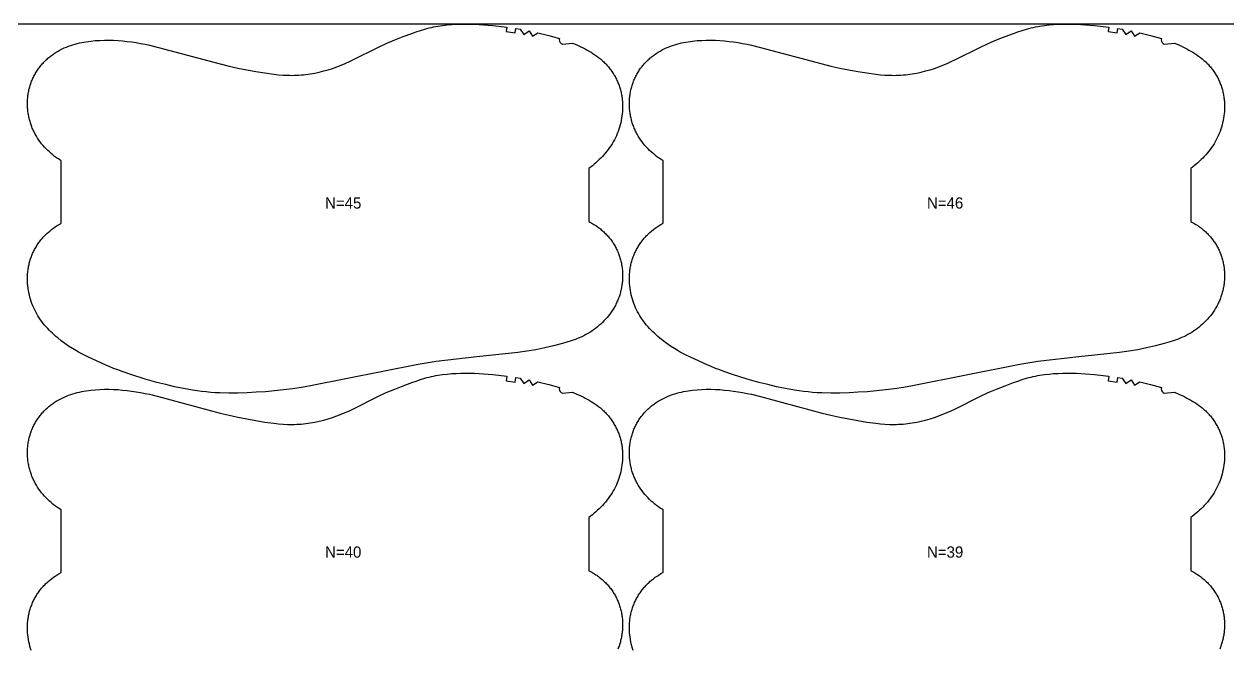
# Model space of a CAD drawing. Header units: inches. Extents: x 0 to 1874, y 0 to 1092.
# Drawn here: x 535 to 1071, y 814 to 1092 of the extents above; entities that cross this region are included whole.
import ezdxf

# ---------------------------------------------------------------- set-up
doc = ezdxf.new("R2010")
doc.units = ezdxf.units.IN

msp = doc.modelspace()

# ---------------------------------------------------------------- linework, layer by layer
at = {"layer": '1'}
for points in [[(0, 0), (1873.6998, 0), (1873.6998, 1091.8845), (0, 1091.8845), (0, 0)], [(774.4571, 1082.9172), (779.0323, 1083.3646), (780.9064, 1082.5794), (782.7533, 1081.7323), (783.6652, 1081.2841), (784.5686, 1080.8186), (785.463, 1080.3352), (786.3478, 1079.8334), (787.2221, 1079.3125), (788.0843, 1078.7714), (788.9323, 1078.2089), (789.7641, 1077.6239), (790.5776, 1077.0152), (791.3709, 1076.3816), (792.1419, 1075.7221), (792.5184, 1075.3822), (792.8886, 1075.0353), (793.2523, 1074.6815), (793.6093, 1074.3207), (793.9594, 1073.9531), (794.3027, 1073.5789), (794.639, 1073.1982), (794.9681, 1072.8113), (795.29, 1072.4181), (795.6046, 1072.019), (795.9117, 1071.614), (796.2113, 1071.2033), (796.5032, 1070.787), (796.7873, 1070.3654), (797.0635, 1069.9385), (797.3318, 1069.5066), (797.592, 1069.0697), (797.8439, 1068.628), (798.0875, 1068.1817), (798.3228, 1067.731), (798.5496, 1067.276), (798.7678, 1066.8168), (798.9775, 1066.3537), (799.1784, 1065.8868), (799.3706, 1065.4162), (799.554, 1064.9422), (799.7285, 1064.4649), (799.8941, 1063.9845), (800.0506, 1063.5011), (800.1979, 1063.0149), (800.3361, 1062.5261), (800.4651, 1062.0348), (800.5847, 1061.5412), (800.6949, 1061.0455), (800.7957, 1060.5478), (800.8871, 1060.0483), (800.9691, 1059.5472), (801.0419, 1059.0446), (801.1055, 1058.5407), (801.16, 1058.0357), (801.2055, 1057.5297), (801.242, 1057.0229), (801.2884, 1056.0076), (801.2998, 1054.9911), (801.2768, 1053.9747), (801.2199, 1052.9598), (801.1297, 1051.9476), (801.0068, 1050.939), (800.8517, 1049.935), (800.6647, 1048.9362), (800.4466, 1047.9437), (800.1976, 1046.9581), (799.9184, 1045.9804), (799.6095, 1045.0113), (799.2712, 1044.0519), (798.9037, 1043.1032), (798.507, 1042.1665), (798.0811, 1041.2432), (797.626, 1040.3344), (797.1417, 1039.4414), (796.6283, 1038.5655), (796.0858, 1037.708), (795.5144, 1036.8697), (794.9158, 1036.0506), (794.2917, 1035.2501), (793.644, 1034.4677), (792.9746, 1033.703), (792.2852, 1032.9555), (791.5777, 1032.2246), (790.8539, 1031.5099), (790.1155, 1030.8109), (789.3635, 1030.1272), (788.5984, 1029.4581), (787.8212, 1028.8033), (786.2998, 1027.5878), (786.2998, 1003.8795), (786.7064, 1003.6734), (787.5975, 1003.1844), (788.4719, 1002.6657), (789.3282, 1002.1176), (789.7491, 1001.8326), (790.165, 1001.5402), (790.5755, 1001.2407), (790.9806, 1000.9339), (791.3801, 1000.6198), (791.7738, 1000.2986), (792.1614, 999.9703), (792.5429, 999.6348), (792.918, 999.2922), (793.2866, 998.9426), (793.6484, 998.5859), (794.0033, 998.2223), (794.3512, 997.8519), (794.692, 997.4749), (795.0255, 997.0914), (795.3516, 996.7016), (795.6701, 996.3055), (795.9808, 995.9035), (796.2838, 995.4955), (796.5787, 995.0817), (796.8656, 994.6623), (797.1442, 994.2374), (797.4143, 993.8071), (797.676, 993.3716), (797.929, 992.9311), (798.1731, 992.4857), (798.4084, 992.0355), (798.6346, 991.5807), (798.8519, 991.1215), (799.0601, 990.6581), (799.2592, 990.1907), (799.4492, 989.7194), (799.6301, 989.2446), (799.8018, 988.7663), (799.9643, 988.2848), (800.1176, 987.8003), (800.2616, 987.3129), (800.3963, 986.8229), (800.5217, 986.3304), (800.6377, 985.8356), (800.7443, 985.3388), (800.8416, 984.8401), (800.9293, 984.3397), (801.0077, 983.8377), (801.0767, 983.3345), (801.1363, 982.83), (801.1866, 982.3245), (801.2277, 981.8181), (801.2595, 981.311), (801.2821, 980.8034), (801.2955, 980.2954), (801.2998, 979.7872), (801.295, 979.279), (801.2811, 978.7709), (801.2582, 978.2631), (801.2263, 977.7557), (801.1855, 977.2489), (801.1357, 976.743), (801.0771, 976.2379), (801.0096, 975.734), (800.9332, 975.2313), (800.8479, 974.7302), (800.7538, 974.2306), (800.6509, 973.7328), (800.5391, 973.237), (800.4185, 972.7433), (800.2891, 972.2519), (800.1509, 971.763), (800.0039, 971.2767), (799.8481, 970.7933), (799.6835, 970.3128), (799.5101, 969.8355), (799.328, 969.3615), (799.1371, 968.8909), (798.9375, 968.4241), (798.7294, 967.9609), (798.5127, 967.5017), (798.2878, 967.0464), (798.0547, 966.5951), (797.8136, 966.1479), (797.3079, 965.2665), (796.772, 964.4027), (796.2069, 963.5573), (795.6139, 962.7312), (794.9941, 961.9251), (794.3487, 961.1396), (793.6785, 960.3755), (792.9843, 959.6333), (792.2669, 958.9135), (791.5272, 958.2168), (790.766, 957.5436), (789.984, 956.8947), (789.1821, 956.2704), (788.3612, 955.6714), (787.5221, 955.0978), (786.6661, 954.5498), (785.7941, 954.0274), (784.9071, 953.5308), (784.0063, 953.0601), (783.0927, 952.6154), (782.1672, 952.1968), (781.2311, 951.8041), (780.2854, 951.4351), (779.3312, 951.0875), (778.3698, 950.7589), (776.4298, 950.1487), (774.4747, 949.5852), (770.5435, 948.5467), (766.5869, 947.6186), (762.6039, 946.8046), (758.5975, 946.1154), (754.5721, 945.5532), (736.3828, 943.607), (718.2039, 941.5666), (710.1798, 940.2582), (662.3457, 930.6918), (658.3333, 930.0404), (654.3089, 929.4638), (646.2365, 928.4962), (642.1877, 928.1333), (638.1321, 927.8539), (634.072, 927.6533), (630.0085, 927.5325), (625.943, 927.5), (621.879, 927.5871), (619.849, 927.6866), (617.8214, 927.8262), (615.7972, 928.0068), (613.7771, 928.2294), (611.7621, 928.4942), (609.7524, 928.7985), (605.7499, 929.5119), (601.7709, 930.3441), (597.8141, 931.2759), (593.8781, 932.2926), (588.648, 933.7795), (582.2015, 935.8073), (578.3496, 937.1108), (576.4383, 937.8019), (574.542, 938.5306), (572.6629, 939.3018), (570.7975, 940.1069), (563.388, 943.464), (561.5594, 944.3504), (559.7572, 945.2863), (558.8686, 945.7777), (557.989, 946.2851), (556.2562, 947.3457), (554.5583, 948.4632), (552.895, 949.6326), (551.2668, 950.8505), (549.6786, 952.1194), (548.9013, 952.7743), (548.1363, 953.4433), (547.3842, 954.1271), (546.6459, 954.826), (545.9221, 955.5407), (545.2146, 956.2716), (544.5252, 957.0191), (543.8557, 957.7839), (543.2081, 958.5662), (542.584, 959.3667), (541.9853, 960.1859), (541.414, 961.0241), (540.8715, 961.8817), (540.358, 962.7576), (539.8738, 963.6505), (539.4187, 964.5593), (538.9928, 965.4827), (538.596, 966.4193), (538.2285, 967.368), (537.8903, 968.3275), (537.5813, 969.2965), (537.3021, 970.2742), (537.0532, 971.2598), (536.835, 972.2524), (536.6481, 973.2511), (536.4929, 974.2552), (536.37, 975.2637), (536.2799, 976.2759), (536.223, 977.2908), (536.2, 978.3072), (536.2114, 979.3237), (536.2578, 980.339), (536.2943, 980.8458), (536.3397, 981.3518), (536.3942, 981.8568), (536.4579, 982.3607), (536.5306, 982.8633), (536.6127, 983.3644), (536.7041, 983.8639), (536.8048, 984.3616), (536.9151, 984.8573), (537.0347, 985.3509), (537.1636, 985.8422), (537.3018, 986.331), (537.4492, 986.8172), (537.6057, 987.3006), (537.7712, 987.781), (537.9457, 988.2583), (538.1291, 988.7323), (538.3214, 989.2029), (538.5223, 989.6698), (538.732, 990.1329), (538.9502, 990.5921), (539.177, 991.0471), (539.4122, 991.4979), (539.6559, 991.9441), (539.9078, 992.3858), (540.168, 992.8227), (540.4362, 993.2546), (540.7125, 993.6815), (540.9966, 994.1032), (541.2885, 994.5194), (541.5881, 994.9301), (541.8952, 995.3351), (542.2098, 995.7342), (542.5317, 996.1274), (542.8608, 996.5144), (543.1971, 996.895), (543.5403, 997.2692), (543.8905, 997.6368), (544.2475, 997.9976), (544.6111, 998.3515), (544.9813, 998.6983), (545.3579, 999.0382), (546.1289, 999.6977), (546.9222, 1000.3313), (547.7357, 1000.94), (548.5675, 1001.525), (549.4155, 1002.0875), (550.2777, 1002.6286), (551.152, 1003.1496), (551.2, 1003.1768), (551.2, 1031.0143), (550.8337, 1031.2337), (549.9777, 1031.7817), (549.1386, 1032.3553), (548.3177, 1032.9543), (547.5158, 1033.5785), (546.7338, 1034.2275), (545.9725, 1034.9007), (545.2328, 1035.5974), (544.5155, 1036.3172), (543.8213, 1037.0594), (543.1511, 1037.8235), (542.5057, 1038.6089), (541.8859, 1039.4151), (541.2929, 1040.2412), (540.7278, 1041.0865), (540.1919, 1041.9503), (539.6862, 1042.8318), (539.4451, 1043.279), (539.212, 1043.7302), (538.9871, 1044.1856), (538.7704, 1044.6448), (538.5622, 1045.1079), (538.3626, 1045.5748), (538.1718, 1046.0453), (537.9897, 1046.5193), (537.8163, 1046.9967), (537.6517, 1047.4772), (537.4959, 1047.9606), (537.3489, 1048.4469), (537.2107, 1048.9358), (537.0813, 1049.4272), (536.9607, 1049.9209), (536.8489, 1050.4167), (536.746, 1050.9145), (536.6519, 1051.414), (536.5666, 1051.9152), (536.4902, 1052.4179), (536.4227, 1052.9218), (536.364, 1053.4268), (536.3143, 1053.9328), (536.2734, 1054.4396), (536.2416, 1054.947), (536.2187, 1055.4548), (536.2048, 1055.9629), (536.2, 1056.4711), (536.2043, 1056.9793), (536.2177, 1057.4873), (536.2403, 1057.9949), (536.2721, 1058.502), (536.3132, 1059.0084), (536.3635, 1059.5139), (536.4231, 1060.0183), (536.4921, 1060.5216), (536.5705, 1061.0236), (536.6582, 1061.524), (536.7554, 1062.0227), (536.8621, 1062.5195), (536.9781, 1063.0143), (537.1035, 1063.5068), (537.2382, 1063.9968), (537.3822, 1064.4842), (537.5355, 1064.9687), (537.698, 1065.4502), (537.8697, 1065.9285), (538.0506, 1066.4033), (538.2406, 1066.8745), (538.4397, 1067.3419), (538.6479, 1067.8053), (538.8652, 1068.2645), (539.0914, 1068.7193), (539.3266, 1069.1696), (539.5708, 1069.615), (539.8238, 1070.0555), (540.0854, 1070.491), (540.3556, 1070.9212), (540.6342, 1071.3461), (540.921, 1071.7656), (541.216, 1072.1793), (541.5189, 1072.5873), (541.8297, 1072.9894), (542.1482, 1073.3855), (542.4743, 1073.7753), (542.8078, 1074.1588), (543.1485, 1074.5358), (543.4965, 1074.9062), (543.8514, 1075.2698), (544.2132, 1075.6265), (544.5818, 1075.9761), (544.9569, 1076.3187), (545.3383, 1076.6542), (545.726, 1076.9825), (546.1197, 1077.3037), (546.5191, 1077.6177), (546.9243, 1077.9245), (547.3348, 1078.2241), (547.7506, 1078.5164), (548.1715, 1078.8015), (549.0279, 1079.3496), (549.9023, 1079.8683), (550.7934, 1080.3573), (551.6997, 1080.8166), (552.6201, 1081.2465), (553.5535, 1081.6475), (554.4987, 1082.0199), (555.4545, 1082.3644), (556.42, 1082.6812), (557.394, 1082.9709), (558.3754, 1083.2339), (559.3631, 1083.4708), (560.3564, 1083.6827), (561.3547, 1083.871), (562.3573, 1084.0369), (563.3634, 1084.1818), (564.3726, 1084.3068), (566.3971, 1084.5026), (568.4262, 1084.6332), (570.4577, 1084.7014), (572.4898, 1084.7085), (574.5211, 1084.6558), (576.5501, 1084.5451), (578.5758, 1084.3803), (580.5974, 1084.1661), (582.614, 1083.9068), (584.6249, 1083.6062), (586.6289, 1083.2642), (588.625, 1082.8802), (590.6119, 1082.4532), (594.559, 1081.4839), (622.0508, 1074.1333), (626.0023, 1073.1778), (629.9703, 1072.2938), (633.9548, 1071.4874), (637.9536, 1070.7558), (641.9653, 1070.102), (645.9943, 1069.5607), (648.0166, 1069.3466), (650.0431, 1069.1825), (652.0726, 1069.0798), (653.0881, 1069.055), (654.1037, 1069.0498), (655.1193, 1069.0652), (656.1346, 1069.1013), (657.1492, 1069.1576), (658.1626, 1069.2338), (659.1745, 1069.3295), (660.1844, 1069.4444), (661.1921, 1069.5782), (662.197, 1069.7304), (663.1988, 1069.9007), (664.1974, 1070.0886), (666.1843, 1070.5152), (668.1568, 1071.006), (670.1138, 1071.5569), (672.054, 1072.1646), (673.9755, 1072.8289), (675.8757, 1073.5501), (677.7524, 1074.3289), (679.6047, 1075.1633), (681.4371, 1076.0418), (692.3331, 1081.5222), (696.0305, 1083.2112), (699.7734, 1084.7984), (703.5508, 1086.299), (707.3615, 1087.7156), (709.2803, 1088.3897), (711.2107, 1089.0281), (713.1556, 1089.6162), (714.1344, 1089.8869), (715.1179, 1090.1396), (716.1064, 1090.3728), (717.0995, 1090.5867), (718.0968, 1090.7819), (719.0977, 1090.9589), (721.1085, 1091.2605), (723.1282, 1091.496), (725.1533, 1091.67), (727.1821, 1091.7885), (729.2135, 1091.8579), (731.2461, 1091.8845), (733.2789, 1091.8735), (735.3109, 1091.8256), (737.3416, 1091.7405), (739.3702, 1091.6178), (743.4195, 1091.2652), (749.7677, 1090.497), (749.4964, 1088.5155), (753.4127, 1087.9389), (753.7249, 1089.9144), (755.6986, 1089.591), (757.3095, 1087.2769), (759.6335, 1088.8726), (761.1794, 1086.5165), (763.5466, 1088.0443), (768.3847, 1086.7868), (773.1967, 1085.4325), (773.0989, 1084.819), (773.1938, 1084.205), (773.4721, 1083.6496), (773.9071, 1083.2061), (774.4571, 1082.9172)], [(1042.5571, 1082.9172), (1047.1323, 1083.3646), (1049.0064, 1082.5794), (1050.8533, 1081.7323), (1051.7652, 1081.2841), (1052.6686, 1080.8186), (1053.563, 1080.3352), (1054.4478, 1079.8334), (1055.3221, 1079.3125), (1056.1843, 1078.7714), (1057.0323, 1078.2089), (1057.8641, 1077.6239), (1058.6776, 1077.0152), (1059.4709, 1076.3816), (1060.2419, 1075.7221), (1060.6184, 1075.3822), (1060.9886, 1075.0353), (1061.3523, 1074.6815), (1061.7093, 1074.3207), (1062.0594, 1073.9531), (1062.4027, 1073.5789), (1062.739, 1073.1982), (1063.0681, 1072.8113), (1063.39, 1072.4181), (1063.7046, 1072.019), (1064.0117, 1071.614), (1064.3113, 1071.2033), (1064.6032, 1070.787), (1064.8873, 1070.3654), (1065.1635, 1069.9385), (1065.4318, 1069.5066), (1065.692, 1069.0697), (1065.9439, 1068.628), (1066.1875, 1068.1817), (1066.4228, 1067.731), (1066.6496, 1067.276), (1066.8678, 1066.8168), (1067.0775, 1066.3537), (1067.2784, 1065.8868), (1067.4706, 1065.4162), (1067.654, 1064.9422), (1067.8285, 1064.4649), (1067.9941, 1063.9845), (1068.1506, 1063.5011), (1068.2979, 1063.0149), (1068.4361, 1062.5261), (1068.5651, 1062.0348), (1068.6847, 1061.5412), (1068.7949, 1061.0455), (1068.8957, 1060.5478), (1068.9871, 1060.0483), (1069.0691, 1059.5472), (1069.1419, 1059.0446), (1069.2055, 1058.5407), (1069.26, 1058.0357), (1069.3055, 1057.5297), (1069.342, 1057.0229), (1069.3884, 1056.0076), (1069.3998, 1054.9911), (1069.3768, 1053.9747), (1069.3199, 1052.9598), (1069.2297, 1051.9476), (1069.1068, 1050.939), (1068.9517, 1049.935), (1068.7647, 1048.9362), (1068.5466, 1047.9437), (1068.2976, 1046.9581), (1068.0184, 1045.9804), (1067.7095, 1045.0113), (1067.3712, 1044.0519), (1067.0037, 1043.1032), (1066.607, 1042.1665), (1066.1811, 1041.2432), (1065.726, 1040.3344), (1065.2417, 1039.4414), (1064.7283, 1038.5655), (1064.1858, 1037.708), (1063.6144, 1036.8697), (1063.0158, 1036.0506), (1062.3917, 1035.2501), (1061.744, 1034.4677), (1061.0746, 1033.703), (1060.3852, 1032.9555), (1059.6777, 1032.2246), (1058.9539, 1031.5099), (1058.2155, 1030.8109), (1057.4635, 1030.1272), (1056.6984, 1029.4581), (1055.9212, 1028.8033), (1054.3998, 1027.5878), (1054.3998, 1003.8795), (1054.8064, 1003.6734), (1055.6975, 1003.1844), (1056.5719, 1002.6657), (1057.4282, 1002.1176), (1057.8491, 1001.8326), (1058.265, 1001.5402), (1058.6755, 1001.2407), (1059.0806, 1000.9339), (1059.4801, 1000.6198), (1059.8738, 1000.2986), (1060.2614, 999.9703), (1060.6429, 999.6348), (1061.018, 999.2922), (1061.3866, 998.9426), (1061.7484, 998.5859), (1062.1033, 998.2223), (1062.4512, 997.8519), (1062.792, 997.4749), (1063.1255, 997.0914), (1063.4516, 996.7016), (1063.7701, 996.3055), (1064.0808, 995.9035), (1064.3838, 995.4955), (1064.6787, 995.0817), (1064.9656, 994.6623), (1065.2442, 994.2374), (1065.5143, 993.8071), (1065.776, 993.3716), (1066.029, 992.9311), (1066.2731, 992.4857), (1066.5084, 992.0355), (1066.7346, 991.5807), (1066.9519, 991.1215), (1067.1601, 990.6581), (1067.3592, 990.1907), (1067.5492, 989.7194), (1067.7301, 989.2446), (1067.9018, 988.7663), (1068.0643, 988.2848), (1068.2176, 987.8003), (1068.3616, 987.3129), (1068.4963, 986.8229), (1068.6217, 986.3304), (1068.7377, 985.8356), (1068.8443, 985.3388), (1068.9416, 984.8401), (1069.0293, 984.3397), (1069.1077, 983.8377), (1069.1767, 983.3345), (1069.2363, 982.83), (1069.2866, 982.3245), (1069.3277, 981.8181), (1069.3595, 981.311), (1069.3821, 980.8034), (1069.3955, 980.2954), (1069.3998, 979.7872), (1069.395, 979.279), (1069.3811, 978.7709), (1069.3582, 978.2631), (1069.3263, 977.7557), (1069.2855, 977.2489), (1069.2357, 976.743), (1069.1771, 976.2379), (1069.1096, 975.734), (1069.0332, 975.2313), (1068.9479, 974.7302), (1068.8538, 974.2306), (1068.7509, 973.7328), (1068.6391, 973.237), (1068.5185, 972.7433), (1068.3891, 972.2519), (1068.2509, 971.763), (1068.1039, 971.2767), (1067.9481, 970.7933), (1067.7835, 970.3128), (1067.6101, 969.8355), (1067.428, 969.3615), (1067.2371, 968.8909), (1067.0375, 968.4241), (1066.8294, 967.9609), (1066.6127, 967.5017), (1066.3878, 967.0464), (1066.1547, 966.5951), (1065.9136, 966.1479), (1065.4079, 965.2665), (1064.872, 964.4027), (1064.3069, 963.5573), (1063.7139, 962.7312), (1063.0941, 961.9251), (1062.4487, 961.1396), (1061.7785, 960.3755), (1061.0843, 959.6333), (1060.3669, 958.9135), (1059.6272, 958.2168), (1058.866, 957.5436), (1058.084, 956.8947), (1057.2821, 956.2704), (1056.4612, 955.6714), (1055.6221, 955.0978), (1054.7661, 954.5498), (1053.8941, 954.0274), (1053.0071, 953.5308), (1052.1063, 953.0601), (1051.1927, 952.6154), (1050.2672, 952.1968), (1049.3311, 951.8041), (1048.3854, 951.4351), (1047.4312, 951.0875), (1046.4698, 950.7589), (1044.5298, 950.1487), (1042.5747, 949.5852), (1038.6435, 948.5467), (1034.6869, 947.6186), (1030.7039, 946.8046), (1026.6975, 946.1154), (1022.6721, 945.5532), (1004.4828, 943.607), (986.3039, 941.5666), (978.2798, 940.2582), (930.4457, 930.6918), (926.4333, 930.0404), (922.4089, 929.4638), (914.3365, 928.4962), (910.2877, 928.1333), (906.2321, 927.8539), (902.172, 927.6533), (898.1085, 927.5325), (894.043, 927.5), (889.979, 927.5871), (887.949, 927.6866), (885.9214, 927.8262), (883.8972, 928.0068), (881.8771, 928.2294), (879.8621, 928.4942), (877.8524, 928.7985), (873.8499, 929.5119), (869.8709, 930.3441), (865.9141, 931.2759), (861.9781, 932.2926), (856.748, 933.7795), (850.3015, 935.8073), (846.4496, 937.1108), (844.5383, 937.8019), (842.642, 938.5306), (840.7629, 939.3018), (838.8975, 940.1069), (831.488, 943.464), (829.6594, 944.3504), (827.8572, 945.2863), (826.9686, 945.7777), (826.089, 946.2851), (824.3562, 947.3457), (822.6583, 948.4632), (820.995, 949.6326), (819.3668, 950.8505), (817.7786, 952.1194), (817.0013, 952.7743), (816.2363, 953.4433), (815.4842, 954.1271), (814.7459, 954.826), (814.0221, 955.5407), (813.3146, 956.2716), (812.6252, 957.0191), (811.9557, 957.7839), (811.3081, 958.5662), (810.684, 959.3667), (810.0853, 960.1859), (809.514, 961.0241), (808.9715, 961.8817), (808.458, 962.7576), (807.9738, 963.6505), (807.5187, 964.5593), (807.0928, 965.4827), (806.696, 966.4193), (806.3285, 967.368), (805.9903, 968.3275), (805.6813, 969.2965), (805.4021, 970.2742), (805.1532, 971.2598), (804.935, 972.2524), (804.7481, 973.2511), (804.5929, 974.2552), (804.47, 975.2637), (804.3799, 976.2759), (804.323, 977.2908), (804.3, 978.3072), (804.3114, 979.3237), (804.3578, 980.339), (804.3943, 980.8458), (804.4397, 981.3518), (804.4942, 981.8568), (804.5579, 982.3607), (804.6306, 982.8633), (804.7127, 983.3644), (804.8041, 983.8639), (804.9048, 984.3616), (805.0151, 984.8573), (805.1347, 985.3509), (805.2636, 985.8422), (805.4018, 986.331), (805.5492, 986.8172), (805.7057, 987.3006), (805.8712, 987.781), (806.0457, 988.2583), (806.2291, 988.7323), (806.4214, 989.2029), (806.6223, 989.6698), (806.832, 990.1329), (807.0502, 990.5921), (807.277, 991.0471), (807.5122, 991.4979), (807.7559, 991.9441), (808.0078, 992.3858), (808.268, 992.8227), (808.5362, 993.2546), (808.8125, 993.6815), (809.0966, 994.1032), (809.3885, 994.5194), (809.6881, 994.9301), (809.9952, 995.3351), (810.3098, 995.7342), (810.6317, 996.1274), (810.9608, 996.5144), (811.2971, 996.895), (811.6403, 997.2692), (811.9905, 997.6368), (812.3475, 997.9976), (812.7111, 998.3515), (813.0813, 998.6983), (813.4579, 999.0382), (814.2289, 999.6977), (815.0222, 1000.3313), (815.8357, 1000.94), (816.6675, 1001.525), (817.5155, 1002.0875), (818.3777, 1002.6286), (819.252, 1003.1496), (819.3, 1003.1768), (819.3, 1031.0143), (818.9337, 1031.2337), (818.0777, 1031.7817), (817.2386, 1032.3553), (816.4177, 1032.9543), (815.6158, 1033.5785), (814.8338, 1034.2275), (814.0725, 1034.9007), (813.3328, 1035.5974), (812.6155, 1036.3172), (811.9213, 1037.0594), (811.2511, 1037.8235), (810.6057, 1038.6089), (809.9859, 1039.4151), (809.3929, 1040.2412), (808.8278, 1041.0865), (808.2919, 1041.9503), (807.7862, 1042.8318), (807.5451, 1043.279), (807.312, 1043.7302), (807.0871, 1044.1856), (806.8704, 1044.6448), (806.6622, 1045.1079), (806.4626, 1045.5748), (806.2718, 1046.0453), (806.0897, 1046.5193), (805.9163, 1046.9967), (805.7517, 1047.4772), (805.5959, 1047.9606), (805.4489, 1048.4469), (805.3107, 1048.9358), (805.1813, 1049.4272), (805.0607, 1049.9209), (804.9489, 1050.4167), (804.846, 1050.9145), (804.7519, 1051.414), (804.6666, 1051.9152), (804.5902, 1052.4179), (804.5227, 1052.9218), (804.464, 1053.4268), (804.4143, 1053.9328), (804.3734, 1054.4396), (804.3416, 1054.947), (804.3187, 1055.4548), (804.3048, 1055.9629), (804.3, 1056.4711), (804.3043, 1056.9793), (804.3177, 1057.4873), (804.3403, 1057.9949), (804.3721, 1058.502), (804.4132, 1059.0084), (804.4635, 1059.5139), (804.5231, 1060.0183), (804.5921, 1060.5216), (804.6705, 1061.0236), (804.7582, 1061.524), (804.8554, 1062.0227), (804.9621, 1062.5195), (805.0781, 1063.0143), (805.2035, 1063.5068), (805.3382, 1063.9968), (805.4822, 1064.4842), (805.6355, 1064.9687), (805.798, 1065.4502), (805.9697, 1065.9285), (806.1506, 1066.4033), (806.3406, 1066.8745), (806.5397, 1067.3419), (806.7479, 1067.8053), (806.9652, 1068.2645), (807.1914, 1068.7193), (807.4266, 1069.1696), (807.6708, 1069.615), (807.9238, 1070.0555), (808.1854, 1070.491), (808.4556, 1070.9212), (808.7342, 1071.3461), (809.021, 1071.7656), (809.316, 1072.1793), (809.6189, 1072.5873), (809.9297, 1072.9894), (810.2482, 1073.3855), (810.5743, 1073.7753), (810.9078, 1074.1588), (811.2485, 1074.5358), (811.5965, 1074.9062), (811.9514, 1075.2698), (812.3132, 1075.6265), (812.6818, 1075.9761), (813.0569, 1076.3187), (813.4383, 1076.6542), (813.826, 1076.9825), (814.2197, 1077.3037), (814.6191, 1077.6177), (815.0243, 1077.9245), (815.4348, 1078.2241), (815.8506, 1078.5164), (816.2715, 1078.8015), (817.1279, 1079.3496), (818.0023, 1079.8683), (818.8934, 1080.3573), (819.7997, 1080.8166), (820.7201, 1081.2465), (821.6535, 1081.6475), (822.5987, 1082.0199), (823.5545, 1082.3644), (824.52, 1082.6812), (825.494, 1082.9709), (826.4754, 1083.2339), (827.4631, 1083.4708), (828.4564, 1083.6827), (829.4547, 1083.871), (830.4573, 1084.0369), (831.4634, 1084.1818), (832.4726, 1084.3068), (834.4971, 1084.5026), (836.5262, 1084.6332), (838.5577, 1084.7014), (840.5898, 1084.7085), (842.6211, 1084.6558), (844.6501, 1084.5451), (846.6758, 1084.3803), (848.6974, 1084.1661), (850.714, 1083.9068), (852.7249, 1083.6062), (854.7289, 1083.2642), (856.725, 1082.8802), (858.7119, 1082.4532), (862.659, 1081.4839), (890.1508, 1074.1333), (894.1023, 1073.1778), (898.0703, 1072.2938), (902.0548, 1071.4874), (906.0536, 1070.7558), (910.0653, 1070.102), (914.0943, 1069.5607), (916.1166, 1069.3466), (918.1431, 1069.1825), (920.1726, 1069.0798), (921.1881, 1069.055), (922.2037, 1069.0498), (923.2193, 1069.0652), (924.2346, 1069.1013), (925.2492, 1069.1576), (926.2626, 1069.2338), (927.2745, 1069.3295), (928.2844, 1069.4444), (929.2921, 1069.5782), (930.297, 1069.7304), (931.2988, 1069.9007), (932.2974, 1070.0886), (934.2843, 1070.5152), (936.2568, 1071.006), (938.2138, 1071.5569), (940.154, 1072.1646), (942.0755, 1072.8289), (943.9757, 1073.5501), (945.8524, 1074.3289), (947.7047, 1075.1633), (949.5371, 1076.0418), (960.4331, 1081.5222), (964.1305, 1083.2112), (967.8734, 1084.7984), (971.6508, 1086.299), (975.4615, 1087.7156), (977.3803, 1088.3897), (979.3107, 1089.0281), (981.2556, 1089.6162), (982.2344, 1089.8869), (983.2179, 1090.1396), (984.2064, 1090.3728), (985.1995, 1090.5867), (986.1968, 1090.7819), (987.1977, 1090.9589), (989.2085, 1091.2605), (991.2282, 1091.496), (993.2533, 1091.67), (995.2821, 1091.7885), (997.3135, 1091.8579), (999.3461, 1091.8845), (1001.3789, 1091.8735), (1003.4109, 1091.8256), (1005.4416, 1091.7405), (1007.4702, 1091.6178), (1011.5195, 1091.2652), (1017.8677, 1090.497), (1017.5964, 1088.5155), (1021.5127, 1087.9389), (1021.8249, 1089.9144), (1023.7986, 1089.591), (1025.4095, 1087.2769), (1027.7335, 1088.8726), (1029.2794, 1086.5165), (1031.6466, 1088.0443), (1036.4847, 1086.7868), (1041.2967, 1085.4325), (1041.1989, 1084.819), (1041.2938, 1084.205), (1041.5721, 1083.6496), (1042.0071, 1083.2061), (1042.5571, 1082.9172)]]:
    msp.add_lwpolyline(points, close=True, dxfattribs=at)
for points in [[(537.8903, 812.8275), (537.5813, 813.7965), (537.3021, 814.7742), (537.0532, 815.7598), (536.835, 816.7524), (536.6481, 817.7511), (536.4929, 818.7552), (536.37, 819.7637), (536.2799, 820.7759), (536.223, 821.7908), (536.2, 822.8072), (536.2114, 823.8237), (536.2578, 824.839), (536.2943, 825.3458), (536.3397, 825.8518), (536.3942, 826.3568), (536.4579, 826.8607), (536.5306, 827.3633), (536.6127, 827.8644), (536.7041, 828.3639), (536.8048, 828.8616), (536.9151, 829.3573), (537.0347, 829.8509), (537.1636, 830.3422), (537.3018, 830.831), (537.4492, 831.3172), (537.6057, 831.8006), (537.7712, 832.281), (537.9457, 832.7583), (538.1291, 833.2323), (538.3214, 833.7029), (538.5223, 834.1698), (538.732, 834.6329), (538.9502, 835.0921), (539.177, 835.5471), (539.4122, 835.9979), (539.6559, 836.4441), (539.9078, 836.8858), (540.168, 837.3227), (540.4362, 837.7546), (540.7125, 838.1815), (540.9966, 838.6032), (541.2885, 839.0194), (541.5881, 839.4301), (541.8952, 839.8351), (542.2098, 840.2342), (542.5317, 840.6274), (542.8608, 841.0144), (543.1971, 841.395), (543.5403, 841.7692), (543.8905, 842.1368), (544.2475, 842.4976), (544.6111, 842.8515), (544.9813, 843.1983), (545.3579, 843.5382), (546.1289, 844.1977), (546.9222, 844.8313), (547.7357, 845.44), (548.5675, 846.025), (549.4155, 846.5875), (550.2777, 847.1286), (551.152, 847.6496), (551.2, 847.6768), (551.2, 875.5143), (550.8337, 875.7337), (549.9777, 876.2817), (549.1386, 876.8553), (548.3177, 877.4543), (547.5158, 878.0785), (546.7338, 878.7275), (545.9725, 879.4007), (545.2328, 880.0974), (544.5155, 880.8172), (543.8213, 881.5594), (543.1511, 882.3235), (542.5057, 883.1089), (541.8859, 883.9151), (541.2929, 884.7412), (540.7278, 885.5865), (540.1919, 886.4503), (539.6862, 887.3318), (539.4451, 887.779), (539.212, 888.2302), (538.9871, 888.6856), (538.7704, 889.1448), (538.5622, 889.6079), (538.3626, 890.0748), (538.1718, 890.5453), (537.9897, 891.0193), (537.8163, 891.4967), (537.6517, 891.9772), (537.4959, 892.4606), (537.3489, 892.9469), (537.2107, 893.4358), (537.0813, 893.9272), (536.9607, 894.4209), (536.8489, 894.9167), (536.746, 895.4145), (536.6519, 895.914), (536.5666, 896.4152), (536.4902, 896.9179), (536.4227, 897.4218), (536.364, 897.9268), (536.3143, 898.4328), (536.2734, 898.9396), (536.2416, 899.447), (536.2187, 899.9548), (536.2048, 900.4629), (536.2, 900.9711), (536.2043, 901.4793), (536.2177, 901.9873), (536.2403, 902.4949), (536.2721, 903.002), (536.3132, 903.5084), (536.3635, 904.0139), (536.4231, 904.5183), (536.4921, 905.0216), (536.5705, 905.5236), (536.6582, 906.024), (536.7554, 906.5227), (536.8621, 907.0195), (536.9781, 907.5143), (537.1035, 908.0068), (537.2382, 908.4968), (537.3822, 908.9842), (537.5355, 909.4687), (537.698, 909.9502), (537.8697, 910.4285), (538.0506, 910.9033), (538.2406, 911.3745), (538.4397, 911.8419), (538.6479, 912.3053), (538.8652, 912.7645), (539.0914, 913.2193), (539.3266, 913.6696), (539.5708, 914.115), (539.8238, 914.5555), (540.0854, 914.991), (540.3556, 915.4212), (540.6342, 915.8461), (540.921, 916.2656), (541.216, 916.6793), (541.5189, 917.0873), (541.8297, 917.4894), (542.1482, 917.8855), (542.4743, 918.2753), (542.8078, 918.6588), (543.1485, 919.0358), (543.4965, 919.4062), (543.8514, 919.7698), (544.2132, 920.1265), (544.5818, 920.4761), (544.9569, 920.8187), (545.3383, 921.1542), (545.726, 921.4825), (546.1197, 921.8037), (546.5191, 922.1177), (546.9243, 922.4245), (547.3348, 922.7241), (547.7506, 923.0164), (548.1715, 923.3015), (549.0279, 923.8496), (549.9023, 924.3683), (550.7934, 924.8573), (551.6997, 925.3166), (552.6201, 925.7465), (553.5535, 926.1475), (554.4987, 926.5199), (555.4545, 926.8644), (556.42, 927.1812), (557.394, 927.4709), (558.3754, 927.7339), (559.3631, 927.9708), (560.3564, 928.1827), (561.3547, 928.371), (562.3573, 928.5369), (563.3634, 928.6818), (564.3726, 928.8068), (566.3971, 929.0026), (568.4262, 929.1332), (570.4577, 929.2014), (572.4898, 929.2085), (574.5211, 929.1558), (576.5501, 929.0451), (578.5758, 928.8803), (580.5974, 928.6661), (582.614, 928.4068), (584.6249, 928.1062), (586.6289, 927.7642), (588.625, 927.3802), (590.6119, 926.9532), (594.559, 925.9839), (622.0508, 918.6333), (626.0023, 917.6778), (629.9703, 916.7938), (633.9548, 915.9874), (637.9536, 915.2558), (641.9653, 914.602), (645.9943, 914.0607), (648.0166, 913.8466), (650.0431, 913.6825), (652.0726, 913.5798), (653.0881, 913.555), (654.1037, 913.5498), (655.1193, 913.5652), (656.1346, 913.6013), (657.1492, 913.6576), (658.1626, 913.7338), (659.1745, 913.8295), (660.1844, 913.9444), (661.1921, 914.0782), (662.197, 914.2304), (663.1988, 914.4007), (664.1974, 914.5886), (666.1843, 915.0152), (668.1568, 915.506), (670.1138, 916.0569), (672.054, 916.6646), (673.9755, 917.3289), (675.8757, 918.0501), (677.7524, 918.8289), (679.6047, 919.6633), (681.4371, 920.5418), (692.3331, 926.0222), (696.0305, 927.7112), (699.7734, 929.2984), (703.5508, 930.799), (707.3615, 932.2156), (709.2803, 932.8897), (711.2107, 933.5281), (713.1556, 934.1162), (714.1344, 934.3869), (715.1179, 934.6396), (716.1064, 934.8728), (717.0995, 935.0867), (718.0968, 935.2819), (719.0977, 935.4589), (721.1085, 935.7605), (723.1282, 935.996), (725.1533, 936.17), (727.1821, 936.2885), (729.2135, 936.3579), (731.2461, 936.3845), (733.2789, 936.3735), (735.3109, 936.3256), (737.3416, 936.2405), (739.3702, 936.1178), (743.4195, 935.7652), (749.7677, 934.997), (749.4964, 933.0155), (753.4127, 932.4389), (753.7249, 934.4144), (755.6986, 934.091), (757.3095, 931.7769), (759.6335, 933.3726), (761.1794, 931.0165), (763.5466, 932.5443), (768.3847, 931.2868), (773.1967, 929.9325), (773.0989, 929.319), (773.1938, 928.705), (773.4721, 928.1496), (773.9071, 927.7061), (774.4571, 927.4172), (774.4571, 927.4172), (779.0323, 927.8646), (780.9064, 927.0794), (782.7533, 926.2323), (783.6652, 925.7841), (784.5686, 925.3186), (785.463, 924.8352), (786.3478, 924.3334), (787.2221, 923.8125), (788.0843, 923.2714), (788.9323, 922.7089), (789.7641, 922.1239), (790.5776, 921.5152), (791.3709, 920.8816), (792.1419, 920.2221), (792.5184, 919.8822), (792.8886, 919.5353), (793.2523, 919.1815), (793.6093, 918.8207), (793.9594, 918.4531), (794.3027, 918.0789), (794.639, 917.6982), (794.9681, 917.3113), (795.29, 916.9181), (795.6046, 916.519), (795.9117, 916.114), (796.2113, 915.7033), (796.5032, 915.287), (796.7873, 914.8654), (797.0635, 914.4385), (797.3318, 914.0066), (797.592, 913.5697), (797.8439, 913.128), (798.0875, 912.6817), (798.3228, 912.231), (798.5496, 911.776), (798.7678, 911.3168), (798.9775, 910.8537), (799.1784, 910.3868), (799.3706, 909.9162), (799.554, 909.4422), (799.7285, 908.9649), (799.8941, 908.4845), (800.0506, 908.0011), (800.1979, 907.5149), (800.3361, 907.0261), (800.4651, 906.5348), (800.5847, 906.0412), (800.6949, 905.5455), (800.7957, 905.0478), (800.8871, 904.5483), (800.9691, 904.0472), (801.0419, 903.5446), (801.1055, 903.0407), (801.16, 902.5357), (801.2055, 902.0297), (801.242, 901.5229), (801.2884, 900.5076), (801.2998, 899.4911), (801.2768, 898.4747), (801.2199, 897.4598), (801.1297, 896.4476), (801.0068, 895.439), (800.8517, 894.435), (800.6647, 893.4362), (800.4466, 892.4437), (800.1976, 891.4581), (799.9184, 890.4804), (799.6095, 889.5113), (799.2712, 888.5519), (798.9037, 887.6032), (798.507, 886.6665), (798.0811, 885.7432), (797.626, 884.8344), (797.1417, 883.9414), (796.6283, 883.0655), (796.0858, 882.208), (795.5144, 881.3697), (794.9158, 880.5506), (794.2917, 879.7501), (793.644, 878.9677), (792.9746, 878.203), (792.2852, 877.4555), (791.5777, 876.7246), (790.8539, 876.0099), (790.1155, 875.3109), (789.3635, 874.6272), (788.5984, 873.9581), (787.8212, 873.3033), (786.2998, 872.0878), (786.2998, 848.3795), (786.7064, 848.1734), (787.5975, 847.6844), (788.4719, 847.1657), (789.3282, 846.6176), (789.7491, 846.3326), (790.165, 846.0402), (790.5755, 845.7407), (790.9806, 845.4339), (791.3801, 845.1198), (791.7738, 844.7986), (792.1614, 844.4703), (792.5429, 844.1348), (792.918, 843.7922), (793.2866, 843.4426), (793.6484, 843.0859), (794.0033, 842.7223), (794.3512, 842.3519), (794.692, 841.9749), (795.0255, 841.5914), (795.3516, 841.2016), (795.6701, 840.8055), (795.9808, 840.4035), (796.2838, 839.9955), (796.5787, 839.5817), (796.8656, 839.1623), (797.1442, 838.7374), (797.4143, 838.3071), (797.676, 837.8716), (797.929, 837.4311), (798.1731, 836.9857), (798.4084, 836.5355), (798.6346, 836.0807), (798.8519, 835.6215), (799.0601, 835.1581), (799.2592, 834.6907), (799.4492, 834.2194), (799.6301, 833.7446), (799.8018, 833.2663), (799.9643, 832.7848), (800.1176, 832.3003), (800.2616, 831.8129), (800.3963, 831.3229), (800.5217, 830.8304), (800.6377, 830.3356), (800.7443, 829.8388), (800.8416, 829.3401), (800.9293, 828.8397), (801.0077, 828.3377), (801.0767, 827.8345), (801.1363, 827.33), (801.1866, 826.8245), (801.2277, 826.3181), (801.2595, 825.811), (801.2821, 825.3034), (801.2955, 824.7954), (801.2998, 824.2872), (801.295, 823.779), (801.2811, 823.2709), (801.2582, 822.7631), (801.2263, 822.2557), (801.1855, 821.7489), (801.1357, 821.243), (801.0771, 820.7379), (801.0096, 820.234), (800.9332, 819.7313), (800.8479, 819.2302), (800.7538, 818.7306), (800.6509, 818.2328), (800.5391, 817.737), (800.4185, 817.2433), (800.2891, 816.7519), (800.1509, 816.263), (800.0039, 815.7767), (799.8481, 815.2933), (799.6835, 814.8128), (799.5101, 814.3355), (799.328, 813.8615), (799.1371, 813.3909)], [(805.9903, 812.8275), (805.6813, 813.7965), (805.4021, 814.7742), (805.1532, 815.7598), (804.935, 816.7524), (804.7481, 817.7511), (804.5929, 818.7552), (804.47, 819.7637), (804.3799, 820.7759), (804.323, 821.7908), (804.3, 822.8072), (804.3114, 823.8237), (804.3578, 824.839), (804.3943, 825.3458), (804.4397, 825.8518), (804.4942, 826.3568), (804.5579, 826.8607), (804.6306, 827.3633), (804.7127, 827.8644), (804.8041, 828.3639), (804.9048, 828.8616), (805.0151, 829.3573), (805.1347, 829.8509), (805.2636, 830.3422), (805.4018, 830.831), (805.5492, 831.3172), (805.7057, 831.8006), (805.8712, 832.281), (806.0457, 832.7583), (806.2291, 833.2323), (806.4214, 833.7029), (806.6223, 834.1698), (806.832, 834.6329), (807.0502, 835.0921), (807.277, 835.5471), (807.5122, 835.9979), (807.7559, 836.4441), (808.0078, 836.8858), (808.268, 837.3227), (808.5362, 837.7546), (808.8125, 838.1815), (809.0966, 838.6032), (809.3885, 839.0194), (809.6881, 839.4301), (809.9952, 839.8351), (810.3098, 840.2342), (810.6317, 840.6274), (810.9608, 841.0144), (811.2971, 841.395), (811.6403, 841.7692), (811.9905, 842.1368), (812.3475, 842.4976), (812.7111, 842.8515), (813.0813, 843.1983), (813.4579, 843.5382), (814.2289, 844.1977), (815.0222, 844.8313), (815.8357, 845.44), (816.6675, 846.025), (817.5155, 846.5875), (818.3777, 847.1286), (819.252, 847.6496), (819.3, 847.6768), (819.3, 875.5143), (818.9337, 875.7337), (818.0777, 876.2817), (817.2386, 876.8553), (816.4177, 877.4543), (815.6158, 878.0785), (814.8338, 878.7275), (814.0725, 879.4007), (813.3328, 880.0974), (812.6155, 880.8172), (811.9213, 881.5594), (811.2511, 882.3235), (810.6057, 883.1089), (809.9859, 883.9151), (809.3929, 884.7412), (808.8278, 885.5865), (808.2919, 886.4503), (807.7862, 887.3318), (807.5451, 887.779), (807.312, 888.2302), (807.0871, 888.6856), (806.8704, 889.1448), (806.6622, 889.6079), (806.4626, 890.0748), (806.2718, 890.5453), (806.0897, 891.0193), (805.9163, 891.4967), (805.7517, 891.9772), (805.5959, 892.4606), (805.4489, 892.9469), (805.3107, 893.4358), (805.1813, 893.9272), (805.0607, 894.4209), (804.9489, 894.9167), (804.846, 895.4145), (804.7519, 895.914), (804.6666, 896.4152), (804.5902, 896.9179), (804.5227, 897.4218), (804.464, 897.9268), (804.4143, 898.4328), (804.3734, 898.9396), (804.3416, 899.447), (804.3187, 899.9548), (804.3048, 900.4629), (804.3, 900.9711), (804.3043, 901.4793), (804.3177, 901.9873), (804.3403, 902.4949), (804.3721, 903.002), (804.4132, 903.5084), (804.4635, 904.0139), (804.5231, 904.5183), (804.5921, 905.0216), (804.6705, 905.5236), (804.7582, 906.024), (804.8554, 906.5227), (804.9621, 907.0195), (805.0781, 907.5143), (805.2035, 908.0068), (805.3382, 908.4968), (805.4822, 908.9842), (805.6355, 909.4687), (805.798, 909.9502), (805.9697, 910.4285), (806.1506, 910.9033), (806.3406, 911.3745), (806.5397, 911.8419), (806.7479, 912.3053), (806.9652, 912.7645), (807.1914, 913.2193), (807.4266, 913.6696), (807.6708, 914.115), (807.9238, 914.5555), (808.1854, 914.991), (808.4556, 915.4212), (808.7342, 915.8461), (809.021, 916.2656), (809.316, 916.6793), (809.6189, 917.0873), (809.9297, 917.4894), (810.2482, 917.8855), (810.5743, 918.2753), (810.9078, 918.6588), (811.2485, 919.0358), (811.5965, 919.4062), (811.9514, 919.7698), (812.3132, 920.1265), (812.6818, 920.4761), (813.0569, 920.8187), (813.4383, 921.1542), (813.826, 921.4825), (814.2197, 921.8037), (814.6191, 922.1177), (815.0243, 922.4245), (815.4348, 922.7241), (815.8506, 923.0164), (816.2715, 923.3015), (817.1279, 923.8496), (818.0023, 924.3683), (818.8934, 924.8573), (819.7997, 925.3166), (820.7201, 925.7465), (821.6535, 926.1475), (822.5987, 926.5199), (823.5545, 926.8644), (824.52, 927.1812), (825.494, 927.4709), (826.4754, 927.7339), (827.4631, 927.9708), (828.4564, 928.1827), (829.4547, 928.371), (830.4573, 928.5369), (831.4634, 928.6818), (832.4726, 928.8068), (834.4971, 929.0026), (836.5262, 929.1332), (838.5577, 929.2014), (840.5898, 929.2085), (842.6211, 929.1558), (844.6501, 929.0451), (846.6758, 928.8803), (848.6974, 928.6661), (850.714, 928.4068), (852.7249, 928.1062), (854.7289, 927.7642), (856.725, 927.3802), (858.7119, 926.9532), (862.659, 925.9839), (890.1508, 918.6333), (894.1023, 917.6778), (898.0703, 916.7938), (902.0548, 915.9874), (906.0536, 915.2558), (910.0653, 914.602), (914.0943, 914.0607), (916.1166, 913.8466), (918.1431, 913.6825), (920.1726, 913.5798), (921.1881, 913.555), (922.2037, 913.5498), (923.2193, 913.5652), (924.2346, 913.6013), (925.2492, 913.6576), (926.2626, 913.7338), (927.2745, 913.8295), (928.2844, 913.9444), (929.2921, 914.0782), (930.297, 914.2304), (931.2988, 914.4007), (932.2974, 914.5886), (934.2843, 915.0152), (936.2568, 915.506), (938.2138, 916.0569), (940.154, 916.6646), (942.0755, 917.3289), (943.9757, 918.0501), (945.8524, 918.8289), (947.7047, 919.6633), (949.5371, 920.5418), (960.4331, 926.0222), (964.1305, 927.7112), (967.8734, 929.2984), (971.6508, 930.799), (975.4615, 932.2156), (977.3803, 932.8897), (979.3107, 933.5281), (981.2556, 934.1162), (982.2344, 934.3869), (983.2179, 934.6396), (984.2064, 934.8728), (985.1995, 935.0867), (986.1968, 935.2819), (987.1977, 935.4589), (989.2085, 935.7605), (991.2282, 935.996), (993.2533, 936.17), (995.2821, 936.2885), (997.3135, 936.3579), (999.3461, 936.3845), (1001.3789, 936.3735), (1003.4109, 936.3256), (1005.4416, 936.2405), (1007.4702, 936.1178), (1011.5195, 935.7652), (1017.8677, 934.997), (1017.5964, 933.0155), (1021.5127, 932.4389), (1021.8249, 934.4144), (1023.7986, 934.091), (1025.4095, 931.7769), (1027.7335, 933.3726), (1029.2794, 931.0165), (1031.6466, 932.5443), (1036.4847, 931.2868), (1041.2967, 929.9325), (1041.1989, 929.319), (1041.2938, 928.705), (1041.5721, 928.1496), (1042.0071, 927.7061), (1042.5571, 927.4172), (1042.5571, 927.4172), (1047.1323, 927.8646), (1049.0064, 927.0794), (1050.8533, 926.2323), (1051.7652, 925.7841), (1052.6686, 925.3186), (1053.563, 924.8352), (1054.4478, 924.3334), (1055.3221, 923.8125), (1056.1843, 923.2714), (1057.0323, 922.7089), (1057.8641, 922.1239), (1058.6776, 921.5152), (1059.4709, 920.8816), (1060.2419, 920.2221), (1060.6184, 919.8822), (1060.9886, 919.5353), (1061.3523, 919.1815), (1061.7093, 918.8207), (1062.0594, 918.4531), (1062.4027, 918.0789), (1062.739, 917.6982), (1063.0681, 917.3113), (1063.39, 916.9181), (1063.7046, 916.519), (1064.0117, 916.114), (1064.3113, 915.7033), (1064.6032, 915.287), (1064.8873, 914.8654), (1065.1635, 914.4385), (1065.4318, 914.0066), (1065.692, 913.5697), (1065.9439, 913.128), (1066.1875, 912.6817), (1066.4228, 912.231), (1066.6496, 911.776), (1066.8678, 911.3168), (1067.0775, 910.8537), (1067.2784, 910.3868), (1067.4706, 909.9162), (1067.654, 909.4422), (1067.8285, 908.9649), (1067.9941, 908.4845), (1068.1506, 908.0011), (1068.2979, 907.5149), (1068.4361, 907.0261), (1068.5651, 906.5348), (1068.6847, 906.0412), (1068.7949, 905.5455), (1068.8957, 905.0478), (1068.9871, 904.5483), (1069.0691, 904.0472), (1069.1419, 903.5446), (1069.2055, 903.0407), (1069.26, 902.5357), (1069.3055, 902.0297), (1069.342, 901.5229), (1069.3884, 900.5076), (1069.3998, 899.4911), (1069.3768, 898.4747), (1069.3199, 897.4598), (1069.2297, 896.4476), (1069.1068, 895.439), (1068.9517, 894.435), (1068.7647, 893.4362), (1068.5466, 892.4437), (1068.2976, 891.4581), (1068.0184, 890.4804), (1067.7095, 889.5113), (1067.3712, 888.5519), (1067.0037, 887.6032), (1066.607, 886.6665), (1066.1811, 885.7432), (1065.726, 884.8344), (1065.2417, 883.9414), (1064.7283, 883.0655), (1064.1858, 882.208), (1063.6144, 881.3697), (1063.0158, 880.5506), (1062.3917, 879.7501), (1061.744, 878.9677), (1061.0746, 878.203), (1060.3852, 877.4555), (1059.6777, 876.7246), (1058.9539, 876.0099), (1058.2155, 875.3109), (1057.4635, 874.6272), (1056.6984, 873.9581), (1055.9212, 873.3033), (1054.3998, 872.0878), (1054.3998, 848.3795), (1054.8064, 848.1734), (1055.6975, 847.6844), (1056.5719, 847.1657), (1057.4282, 846.6176), (1057.8491, 846.3326), (1058.265, 846.0402), (1058.6755, 845.7407), (1059.0806, 845.4339), (1059.4801, 845.1198), (1059.8738, 844.7986), (1060.2614, 844.4703), (1060.6429, 844.1348), (1061.018, 843.7922), (1061.3866, 843.4426), (1061.7484, 843.0859), (1062.1033, 842.7223), (1062.4512, 842.3519), (1062.792, 841.9749), (1063.1255, 841.5914), (1063.4516, 841.2016), (1063.7701, 840.8055), (1064.0808, 840.4035), (1064.3838, 839.9955), (1064.6787, 839.5817), (1064.9656, 839.1623), (1065.2442, 838.7374), (1065.5143, 838.3071), (1065.776, 837.8716), (1066.029, 837.4311), (1066.2731, 836.9857), (1066.5084, 836.5355), (1066.7346, 836.0807), (1066.9519, 835.6215), (1067.1601, 835.1581), (1067.3592, 834.6907), (1067.5492, 834.2194), (1067.7301, 833.7446), (1067.9018, 833.2663), (1068.0643, 832.7848), (1068.2176, 832.3003), (1068.3616, 831.8129), (1068.4963, 831.3229), (1068.6217, 830.8304), (1068.7377, 830.3356), (1068.8443, 829.8388), (1068.9416, 829.3401), (1069.0293, 828.8397), (1069.1077, 828.3377), (1069.1767, 827.8345), (1069.2363, 827.33), (1069.2866, 826.8245), (1069.3277, 826.3181), (1069.3595, 825.811), (1069.3821, 825.3034), (1069.3955, 824.7954), (1069.3998, 824.2872), (1069.395, 823.779), (1069.3811, 823.2709), (1069.3582, 822.7631), (1069.3263, 822.2557), (1069.2855, 821.7489), (1069.2357, 821.243), (1069.1771, 820.7379), (1069.1096, 820.234), (1069.0332, 819.7313), (1068.9479, 819.2302), (1068.8538, 818.7306), (1068.7509, 818.2328), (1068.6391, 817.737), (1068.5185, 817.2433), (1068.3891, 816.7519), (1068.2509, 816.263), (1068.1039, 815.7767), (1067.9481, 815.2933), (1067.7835, 814.8128), (1067.6101, 814.3355), (1067.428, 813.8615), (1067.2371, 813.3909)]]:
    msp.add_lwpolyline(points, dxfattribs=at)

# ---------------------------------------------------------------- texts
for s, p in [('N=45', (668.7499, 1009.6922)), ('N=46', (936.8499, 1009.6922)), ('N=40', (668.7499, 854.1922)), ('N=39', (936.8499, 854.1922))]:
    msp.add_text(s, height=5, dxfattribs=at).set_placement(p)

doc.saveas('drawing.dxf')
